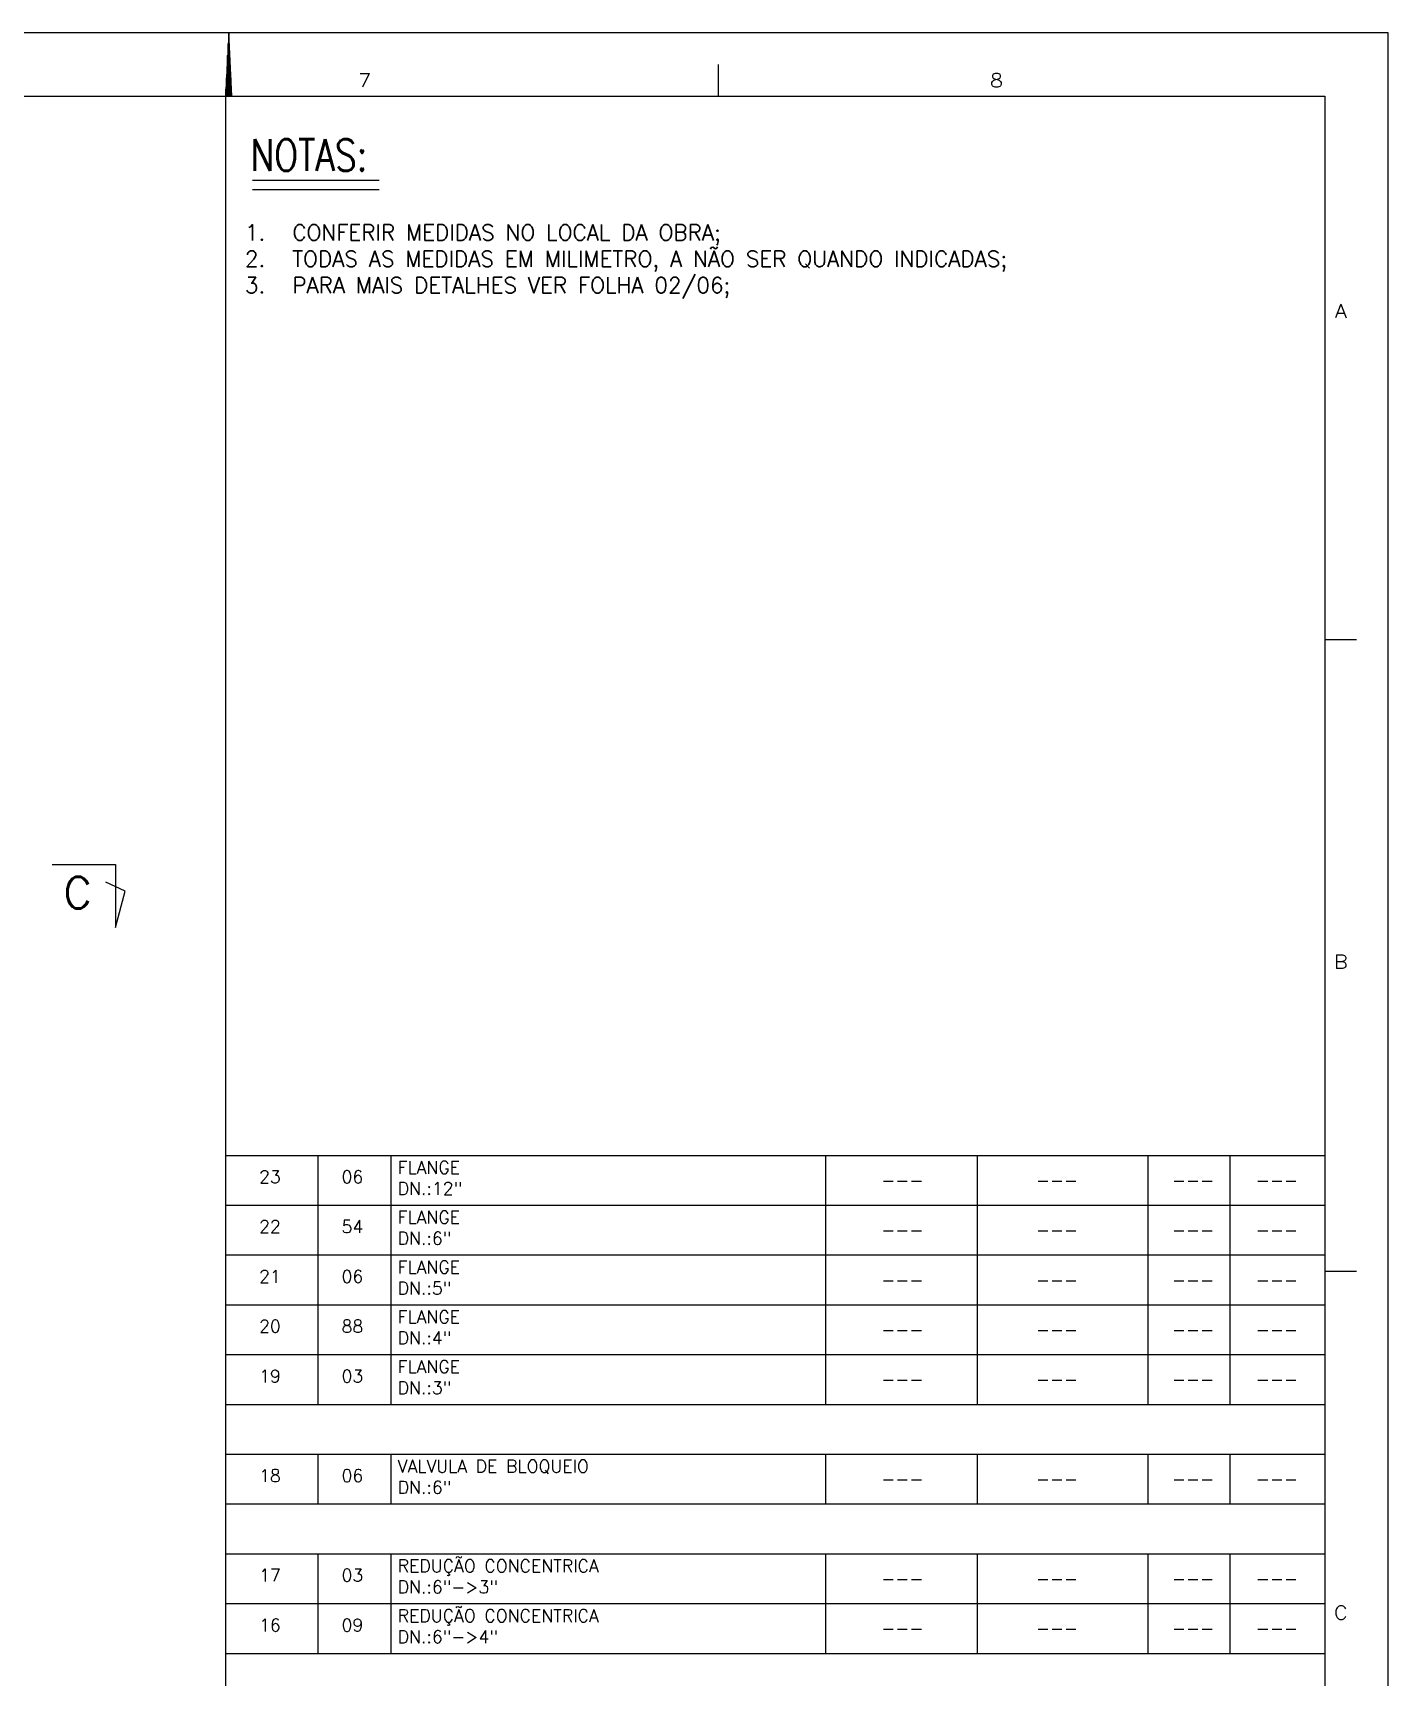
# Model space of a CAD drawing. Header units: millimetres. Extents: x -312439 to 477422, y -331570 to 212570.
# Drawn here: x 369217 to 379942, y 133720 to 146731 of the extents above; entities that cross this region are included whole.
import ezdxf
from ezdxf.enums import TextEntityAlignment as Align

# ---------------------------------------------------------------- set-up
doc = ezdxf.new("R2010")
doc.units = ezdxf.units.MM
for name, color, linetype in [('1', 7, 'Continuous'), ('2', 2, 'Continuous'), ('FORMATO A1', 1, 'Continuous')]:
    doc.layers.add(name, color=color, linetype=linetype)
doc.styles.add('ROMANS', font='romans.shx', dxfattribs={"height": 187.5})

# ---------------------------------------------------------------- blocks, each defined once
blk = doc.blocks.new('A$C2D342850')
at = {"layer": 'FORMATO A1', "color": 1, "linetype": 'Continuous'}
for p, q in [((84100, 0), (0, 0)), ((65750, 0), (65699.5, -1000)), ((65750, -1000), (65750, 0)), ((65800.5, -1000), (65750, 0)), ((84100, -59400), (84100, 0)), ((65741, -1000), (65741, -178.22)), ((65759, -1000), (65759, -178.22)), ((65732, -1000), (65732, -356.44)), ((65768, -1000), (65768, -356.44)), ((73500, -1000), (73500, -500)), ((65714, -1000), (65714, -712.87)), ((65723, -1000), (65723, -534.65)), ((65777, -1000), (65777, -534.65)), ((65786, -1000), (65786, -712.87)), ((67827.8, -643.44), (67972.17, -643.44)), ((67972.17, -643.44), (67869.05, -860)), ((65705, -1000), (65705, -891.09)), ((65795, -1000), (65795, -891.09)), ((83350.89, -4293.44), (83268.39, -4510)), ((83350.89, -4293.44), (83433.39, -4510)), ((83299.33, -4437.81), (83402.46, -4437.81)), ((83100, -9600), (83600, -9600)), ((83283.79, -14593.44), (83283.79, -14810)), ((83100, -19600), (83600, -19600))]:
    blk.add_line(p, q, dxfattribs=at)
at = {"layer": 'FORMATO A1', "color": 2, "linetype": 'Continuous'}
for p, q in [((2500, -1000), (83100, -1000)), ((83100, -1000), (83100, -58400))]:
    blk.add_line(p, q, dxfattribs=at)
at = {"layer": 'FORMATO A1', "color": 1, "linetype": 'Continuous'}
for points in [[(77880.2, -643.44), (77849.26, -653.75), (77838.95, -674.37), (77838.95, -695), (77849.26, -715.62), (77869.89, -725.94), (77911.14, -736.25), (77942.08, -746.56), (77962.7, -767.19), (77973.01, -787.81), (77973.01, -818.75), (77962.7, -839.37), (77952.39, -849.69), (77921.45, -860), (77880.2, -860), (77849.26, -849.69), (77838.95, -839.37), (77828.64, -818.75), (77828.64, -787.81), (77838.95, -767.19), (77859.58, -746.56), (77890.51, -736.25), (77931.76, -725.94), (77952.39, -715.62), (77962.7, -695), (77962.7, -674.37), (77952.39, -653.75), (77921.45, -643.44), (77880.2, -643.44)], [(83283.79, -14593.44), (83376.6, -14593.44), (83407.54, -14603.75), (83417.85, -14614.06), (83428.17, -14634.69), (83428.17, -14655.31), (83417.85, -14675.94), (83407.54, -14686.25), (83376.6, -14696.56)], [(83283.79, -14696.56), (83376.6, -14696.56), (83407.54, -14706.87), (83417.85, -14717.19), (83428.17, -14737.81), (83428.17, -14768.75), (83417.85, -14789.37), (83407.54, -14799.69), (83376.6, -14810), (83283.79, -14810)], [(83428.17, -24945), (83417.85, -24924.37), (83397.23, -24903.75), (83376.6, -24893.44), (83335.35, -24893.44), (83314.73, -24903.75), (83294.1, -24924.37), (83283.79, -24945), (83273.48, -24975.94), (83273.48, -25027.5), (83283.79, -25058.44), (83294.1, -25079.06), (83314.73, -25099.69), (83335.35, -25110), (83376.6, -25110), (83397.23, -25099.69), (83417.85, -25079.06), (83428.17, -25058.44)]]:
    blk.add_lwpolyline(points, dxfattribs=at)

msp = doc.modelspace()

# ---------------------------------------------------------------- linework, layer by layer
at = {"layer": '1', "color": 1}
msp.add_line((370955.417, 145491.24, 0), (371957.647, 145491.24, 0), dxfattribs=at)
at = {"layer": '2', "color": 2}
msp.add_line((370955.417, 145566.24, 0), (371957.647, 145566.24, 0), dxfattribs=at)
at = {"layer": '2', "color": 2, "linetype": 'Continuous'}
for p, q in [((369370.143, 140150.442), (369870.143, 140150.442)), ((369870.143, 140150.442), (369870.143, 139650.442)), ((369947.789, 139940.22), (369795.143, 140011.4)), ((369870.143, 139650.442), (369947.789, 139940.22))]:
    msp.add_line(p, q, dxfattribs=at)
at = {"layer": 'FORMATO A1', "color": 1, "linetype": 'Continuous'}
for p, q in [((370767.032, 146731.232, 0), (370741.782, 146231.232, 0)), ((370762.532, 146231.232, 0), (370762.532, 146642.122, 0)), ((370767.032, 146231.232, 0), (370767.032, 146731.232, 0)), ((370792.282, 146231.232, 0), (370767.032, 146731.232, 0)), ((370771.532, 146231.232, 0), (370771.532, 146642.122, 0)), ((379942.032, 117031.232, 0), (379942.032, 146731.232, 0)), ((370758.032, 146231.232, 0), (370758.032, 146553.012, 0)), ((370776.032, 146231.232, 0), (370776.032, 146553.012, 0)), ((370753.532, 146231.232, 0), (370753.532, 146463.907, 0)), ((370780.532, 146231.232, 0), (370780.532, 146463.907, 0)), ((374642.032, 146231.232, 0), (374642.032, 146481.232, 0)), ((370744.532, 146231.232, 0), (370744.532, 146285.687, 0)), ((370749.032, 146231.232, 0), (370749.032, 146374.797, 0)), ((370785.032, 146231.232, 0), (370785.032, 146374.797, 0)), ((370789.532, 146231.232, 0), (370789.532, 146285.687, 0)), ((370742.032, 137848.7, 0), (379442.032, 137848.7, 0)), ((371474.442, 135878.038, 0), (371474.442, 137848.7, 0)), ((372051.779, 135878.038, 0), (372051.779, 137848.7, 0)), ((375492.032, 135878.038, 0), (375492.032, 137848.7, 0)), ((376692.032, 135878.038, 0), (376692.032, 137848.7, 0)), ((378042.032, 135878.038, 0), (378042.032, 137848.7, 0)), ((378692.032, 135878.038, 0), (378692.032, 137848.7, 0)), ((370742.032, 137454.568, 0), (379442.032, 137454.568, 0)), ((370742.032, 137060.436, 0), (379442.032, 137060.436, 0)), ((370742.032, 136666.303, 0), (379442.032, 136666.303, 0)), ((370742.032, 136272.171, 0), (379442.032, 136272.171, 0)), ((370742.032, 135878.038, 0), (379442.032, 135878.038, 0)), ((370742.032, 135483.906, 0), (379442.032, 135483.906, 0)), ((371474.442, 135089.773, 0), (371474.442, 135483.906, 0)), ((372051.779, 135089.773, 0), (372051.779, 135483.906, 0)), ((375492.032, 135089.773, 0), (375492.032, 135483.906, 0)), ((376692.032, 135089.773, 0), (376692.032, 135483.906, 0)), ((378042.032, 135089.773, 0), (378042.032, 135483.906, 0)), ((378692.032, 135089.773, 0), (378692.032, 135483.906, 0)), ((370742.032, 135089.773, 0), (379442.032, 135089.773, 0)), ((370742.032, 134695.641, 0), (379442.032, 134695.641, 0)), ((371474.442, 133907.376, 0), (371474.442, 134695.641, 0)), ((372051.779, 133907.376, 0), (372051.779, 134695.641, 0)), ((375492.032, 133907.376, 0), (375492.032, 134695.641, 0)), ((376692.032, 133907.376, 0), (376692.032, 134695.641, 0)), ((378042.032, 133907.376, 0), (378042.032, 134695.641, 0)), ((378692.032, 133907.376, 0), (378692.032, 134695.641, 0)), ((370742.032, 134301.509, 0), (379442.032, 134301.509, 0)), ((370742.032, 133907.376, 0), (379442.032, 133907.376, 0))]:
    msp.add_line(p, q, dxfattribs=at)
at = {"layer": 'FORMATO A1', "color": 2, "linetype": 'Continuous'}
for p, q in [((339142.032, 146231.232, 0), (379442.032, 146231.232, 0)), ((370742.032, 146231.232, 0), (370742.032, 117531.232, 0)), ((379442.032, 146231.232, 0), (379442.032, 117531.232, 0))]:
    msp.add_line(p, q, dxfattribs=at)

# ---------------------------------------------------------------- block references
at = {"layer": 'FORMATO A1', "xscale": 0.5, "yscale": 0.5, "zscale": 0.5}
msp.add_blockref('A$C2D342850', (337892.032, 146731.232, 0), dxfattribs=at)

# ---------------------------------------------------------------- texts
at = {"layer": '2', "color": 2, "style": 'ROMANS', "width": 0.8}
msp.add_text('NOTAS:', height=250, dxfattribs=at).set_placement((370939.077, 145639.135, 0))
at = {"layer": '2', "color": 2, "linetype": 'Continuous', "style": 'ROMANS', "text_generation_flag": 2}
msp.add_text('C', height=250, rotation=180, dxfattribs=at).set_placement((369457.737, 139927.096), align=Align.MIDDLE_LEFT)
at = {"layer": 'FORMATO A1', "color": 3, "linetype": 'Continuous', "style": 'ROMANS'}
for s, p in [('23', (371092.944, 137678.589)), ('22', (371092.944, 137284.456)), ('21', (371092.944, 136890.324)), ('20', (371092.944, 136496.191)), ('19', (371092.944, 136102.059)), ('18', (371092.944, 135313.794)), ('17', (371092.944, 134525.529)), ('16', (371092.944, 134131.397))]:
    msp.add_text(s, height=100, dxfattribs=at).set_placement(p, align=Align.MIDDLE)
at = {"layer": 'FORMATO A1', "color": 4, "linetype": 'Continuous', "style": 'ROMANS'}
for s, p in [('06', (371745.297, 137678.589)), ('---', (376097.992, 137652.277)), ('---', (377321.356, 137652.277)), ('---', (378398.789, 137652.277)), ('---', (379062.239, 137652.277)), ('54', (371745.297, 137284.456)), ('---', (376097.992, 137258.145)), ('---', (377321.356, 137258.145)), ('---', (378398.789, 137258.145)), ('---', (379062.239, 137258.145)), ('06', (371745.297, 136890.324)), ('---', (376097.992, 136864.013)), ('---', (377321.356, 136864.013)), ('---', (378398.789, 136864.013)), ('---', (379062.239, 136864.013)), ('88', (371745.297, 136496.191)), ('---', (376097.992, 136469.88)), ('---', (377321.356, 136469.88)), ('---', (378398.789, 136469.88)), ('---', (379062.239, 136469.88)), ('03', (371745.297, 136102.059)), ('---', (376097.992, 136075.748)), ('---', (377321.356, 136075.748)), ('---', (378398.789, 136075.748)), ('---', (379062.239, 136075.748)), ('06', (371745.297, 135313.794)), ('---', (376097.992, 135287.483)), ('---', (377321.356, 135287.483)), ('---', (378398.789, 135287.483)), ('---', (379062.239, 135287.483)), ('03', (371745.297, 134525.529)), ('---', (376097.992, 134499.218)), ('---', (377321.356, 134499.218)), ('---', (378398.789, 134499.218)), ('---', (379062.239, 134499.218)), ('09', (371745.297, 134131.397)), ('---', (376097.992, 134105.086)), ('---', (377321.356, 134105.086)), ('---', (378398.789, 134105.086)), ('---', (379062.239, 134105.086))]:
    msp.add_text(s, height=100, dxfattribs=at).set_placement(p, align=Align.MIDDLE)
at = {"layer": 'FORMATO A1', "color": 4, "linetype": 'Continuous', "attachment_point": 1, "style": 'ROMANS'}
for s, insert, char_height, width in [('\\pxi-3,l3,t3;1.^ICONFERIR MEDIDAS NO LOCAL DA OBRA;\\P2.^ITODAS AS MEDIDAS EM MILIMETRO, A NÃO SER QUANDO INDICADAS;\\P3.^IPARA MAIS DETALHES VER FOLHA 02/06;', (370894.882, 145214.001, 0), 125, 8276.95579), ('FLANGE\\PDN.:12" ', (372104.49, 137802.901), 100, 4907.59334), ('FLANGE\\PDN.:6" ', (372104.49, 137408.769), 100, 4907.59334), ('FLANGE\\PDN.:5" ', (372104.49, 137014.637), 100, 4907.59334), ('FLANGE\\PDN.:4" ', (372104.49, 136620.504), 100, 4907.59334), ('FLANGE\\PDN.:3" ', (372104.49, 136226.372), 100, 4907.59334), ('VALVULA DE BLOQUEIO\\PDN.:6" ', (372104.49, 135438.107), 100, 4907.59334), ('REDUÇÃO CONCENTRICA\\PDN.:6"->3" ', (372104.49, 134649.842), 100, 4907.59334), ('REDUÇÃO CONCENTRICA\\PDN.:6"->4" ', (372104.49, 134255.71), 100, 4907.59334)]:
    msp.add_mtext(s, dxfattribs=dict(at, insert=insert, char_height=char_height, width=width))

doc.saveas('drawing.dxf')
